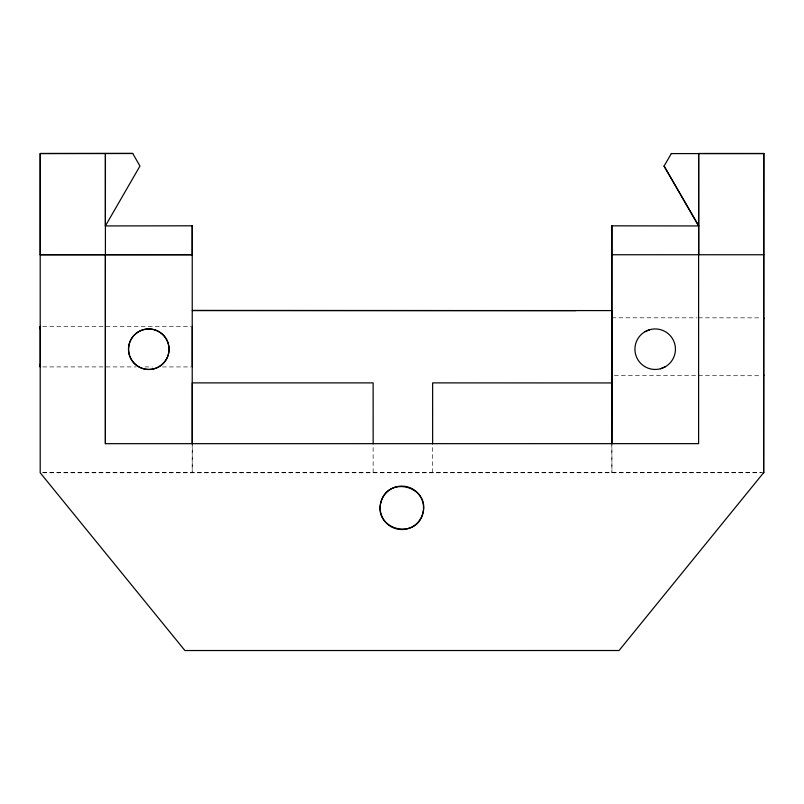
<?xml version="1.0" encoding="UTF-8"?>
<svg xmlns="http://www.w3.org/2000/svg" width="804" height="804" viewBox="0 0 804 804"><rect width="100%" height="100%" fill="white"/><g stroke="black" fill="none" stroke-linecap="round" stroke-linejoin="round"><path stroke-width="0.6" stroke-dasharray="4.02 3.01" d="M192.196 443.697L192.196 472.621L192.297 445.205M373.156 472.631L373.126 445.205M432.632 472.641L432.642 445.205M611.814 317.801L697.199 317.831M698.455 317.831L761.237 317.851M42.773 326.404L191.04 326.404M42.773 366.915L136.218 366.915M144.941 366.915L152.418 366.925M162.388 366.925L191.04 366.925M614.306 375.679L697.179 375.709M698.435 375.709L761.217 375.729M42.723 472.621L763.73 472.581M42.712 472.782L761.147 472.752M611.804 443.667L611.924 472.641L611.924 445.225"/><path stroke-width="1.21" d="M40.28 329.117L40.28 326.404L40.28 366.915L40.28 364.202M192.246 225.803L192.196 254.747L40.23 254.747L40.24 153.453L132.72 153.463L139.956 166.056L105.394 225.934L192.246 225.803L192.206 443.697M698.606 254.697L698.626 443.647L105.394 443.677L105.414 153.463L105.394 225.934M373.156 443.969L373.136 382.885L192.297 382.885L192.297 443.959M432.632 443.979L432.642 382.885L612.055 382.935L612.065 310.585L192.297 310.505L575.955 310.625M611.814 318.786L611.814 317.801L611.794 375.679M612.316 310.635L611.814 310.635L611.854 225.834L698.646 225.944L698.666 153.474L763.8 153.484L763.659 472.752L763.8 153.484M611.804 443.657L611.854 225.834M105.384 254.717L105.394 443.677M698.646 225.944L664.074 166.076L698.676 225.823L698.696 254.747L698.666 153.474M132.72 153.463L40.2 153.584L40.2 472.782L184.93 650.536L619.05 650.516L763.74 472.551M671.34 153.594L763.78 153.584M763.77 254.757L611.794 254.747M664.074 166.076L671.37 153.474M645.069 331.66L649.954 329.63A20.261 20.261 0 0 1 674.757 354.443A20.261 20.261 0 0 1 640.868 363.529A20.261 20.261 0 0 1 649.954 329.63M660.436 368.765L665.32 366.745M192.206 254.717L40.23 254.747M612.055 382.935L611.924 443.979M192.287 326.404L192.287 366.925M763.75 317.851L763.75 318.836M763.73 374.744L763.73 375.729M380.895 502.219C373.317 529.364 415.799 540.76 422.824 513.475C430.401 486.33 387.92 474.933 380.895 502.219M390.995 526.61A21.708 21.708 0 0 0 423.567 507.826A21.708 21.708 0 0 0 391.015 489.023A21.708 21.708 0 0 0 390.995 526.61M134.459 363.529A20.261 20.261 0 0 0 168.358 354.443A20.261 20.261 0 0 0 143.544 329.64A20.261 20.261 0 0 0 134.459 363.529A20.261 20.261 0 0 0 168.348 354.484A20.261 20.261 0 0 0 143.544 329.67A20.261 20.261 0 0 0 134.459 363.569"/></g></svg>
